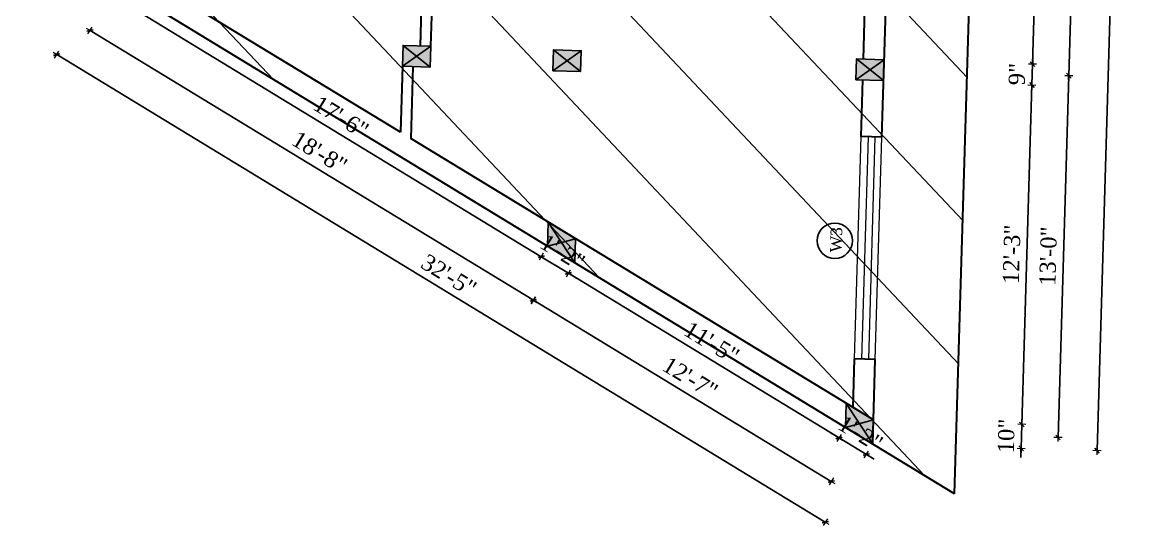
# Model space of a CAD drawing. Header units: inches. Extents: x 4069 to 291496, y -47643 to 12535.
# Drawn here: x 144287.5 to 144770.8, y -19090.9 to -18873.6 of the extents above; entities that cross this region are included whole.
import ezdxf

# ---------------------------------------------------------------- set-up
doc = ezdxf.new("R2010")
doc.units = ezdxf.units.IN
doc.header["$LTSCALE"] = 5
doc.header["$MEASUREMENT"] = 0
for name, color, linetype, lineweight in [('A-WALL', 7, 'Continuous', 9), ('Dimension', 7, 'Continuous', 18), ('Dw', 2, 'Continuous', 18)]:
    doc.layers.add(name, color=color, linetype=linetype, lineweight=lineweight)
doc.layers.add('dim line', color=7, linetype='Continuous', lineweight=15, true_color=0xfab2b2)
doc.layers.add('TEXT', color=6, linetype='Continuous')
doc.layers.add('WALL', color=7, linetype='Continuous')
doc.styles.add('ordinary', font='times.ttf')
doc.dimstyles.new('Copy of 96', dxfattribs={"dimtxt": 7, "dimasz": 4, "dimexe": 0.5, "dimexo": 0.5, "dimgap": 3, "dimtad": 1, "dimdec": 1, "dimzin": 11, "dimdsep": 46, "dimlunit": 4, "dimtxsty": 'ordinary', "dimblk": 'OBLIQUE', "dimcen": 0.09, "dimse1": 1, "dimse2": 1, "dimclrt": 6, "dimazin": 0, "dimtfac": 1, "dimtdec": 1, "dimtix": 1, "dimtmove": 2, "dimatfit": 3, "dimldrblk": 'leader', "dimfxl": 0.5, "dimfxlon": 1, "dimtolj": 1, "dimtzin": 0, "dimarcsym": 0})

# ---------------------------------------------------------------- blocks, each defined once
blk = doc.blocks.new('c2a')
at = {"color": 1, "ltscale": 5}
for p, q in [((18091.63, 4625.76), (18084.82, 4613.76)), ((18101.98, 4625.76), (18091.63, 4625.76)), ((18095.17, 4613.76), (18101.98, 4625.76)), ((18084.82, 4613.76), (18095.17, 4613.76))]:
    blk.add_line(p, q, dxfattribs=at)
blk = doc.blocks.new('oblique')
at = {"color": 0, "lineweight": -2}
blk.add_line((0.25, 0.25), (-0.25, -0.25), dxfattribs=at)
at = {"layer": 'dim line', "lineweight": 9}
for p, q in [((-0.4375, 0), (0.4375, 0)), ((0, 0.4375), (0, -0.4375))]:
    blk.add_line(p, q, dxfattribs=at)
blk = doc.blocks.new('*D4470')
at = {"layer": 'A-WALL', "color": 0, "lineweight": -2, "ltscale": 50, "transparency": 16777216}
blk.add_line((144744.22, -18746.69), (144739.74, -18896.63), dxfattribs=at)
at = {"layer": 'Defpoints', "color": 0, "ltscale": 50, "transparency": 16777216}
for p in [(144664.33, -18744.31), (144659.85, -18894.24), (144739.74, -18896.63)]:
    blk.add_point(p, dxfattribs=at)
at = {"layer": 'A-WALL', "color": 0, "lineweight": -2, "ltscale": 50, "transparency": 16777216, "xscale": 4, "yscale": 4, "zscale": 4}
for p, rotation in [((144744.22, -18746.69), 88.28998542889815), ((144739.74, -18896.63), 268.2899854288981)]:
    blk.add_blockref('oblique', p, dxfattribs=dict(at, rotation=rotation))
at = {"layer": 'A-WALL', "color": 6, "ltscale": 50, "transparency": 16777216, "insert": (144735.42, -18821.47), "char_height": 7, "attachment_point": 5, "rotation": 88.29, "style": 'ordinary'}
blk.add_mtext('\\A1;12\'-6"', dxfattribs=at)
blk = doc.blocks.new('_OBLIQUE')
at = {"color": 0, "linetype": 'ByBlock'}
blk.add_line((-0.5, -0.5), (0.5, 0.5), dxfattribs=at)
blk = doc.blocks.new('leader')
at = {"layer": 'Dimension'}
for p, q in [((0, -4.33), (0, 4.33)), ((-4.42, 0), (4.42, 0))]:
    blk.add_line(p, q, dxfattribs=at)
blk = doc.blocks.new('*D4471')
at = {"layer": 'A-WALL', "color": 0, "lineweight": -2, "ltscale": 50, "transparency": 16777216}
blk.add_line((144739.74, -18896.63), (144735.08, -19052.88), dxfattribs=at)
at = {"layer": 'Defpoints', "color": 0, "ltscale": 50, "transparency": 16777216}
for p in [(144659.85, -18894.24), (144655.19, -19050.5), (144735.08, -19052.88)]:
    blk.add_point(p, dxfattribs=at)
at = {"layer": 'A-WALL', "color": 0, "lineweight": -2, "ltscale": 50, "transparency": 16777216, "xscale": 4, "yscale": 4, "zscale": 4}
for p, rotation in [((144739.74, -18896.63), 88.28998542889815), ((144735.08, -19052.88), 268.2899854288981)]:
    blk.add_blockref('oblique', p, dxfattribs=dict(at, rotation=rotation))
at = {"layer": 'A-WALL', "color": 6, "ltscale": 50, "transparency": 16777216, "insert": (144730.85, -18974.56), "char_height": 7, "attachment_point": 5, "rotation": 88.29, "style": 'ordinary'}
blk.add_mtext('\\A1;13\'-0"', dxfattribs=at)
blk = doc.blocks.new('*D4472')
at = {"layer": 'A-WALL', "color": 0, "lineweight": -2, "ltscale": 50, "transparency": 16777216}
blk.add_line((144769.04, -18485.82), (144751.94, -19058.56), dxfattribs=at)
at = {"layer": 'Defpoints', "color": 0, "ltscale": 50, "transparency": 16777216}
for p in [(144672.13, -18482.93), (144655.03, -19055.67), (144751.94, -19058.56)]:
    blk.add_point(p, dxfattribs=at)
at = {"layer": 'A-WALL', "color": 0, "lineweight": -2, "ltscale": 50, "transparency": 16777216, "xscale": 4, "yscale": 4, "zscale": 4}
for p, rotation in [((144769.04, -18485.82), 88.28998542889815), ((144751.94, -19058.56), 268.2899854288981)]:
    blk.add_blockref('oblique', p, dxfattribs=dict(at, rotation=rotation))
at = {"layer": 'A-WALL', "color": 6, "ltscale": 50, "transparency": 16777216, "insert": (144753.92, -18772), "char_height": 7, "attachment_point": 5, "rotation": 88.29, "style": 'ordinary'}
blk.add_mtext('\\A1;47\'-9"', dxfattribs=at)
blk = doc.blocks.new('*D4473')
at = {"layer": 'A-WALL', "color": 0, "lineweight": -2, "ltscale": 50, "transparency": 16777216}
for p, q in [((144640.46, -19053.07), (144637.05, -19050.99)), ((144652.26, -19060.24), (144640.46, -19053.07)), ((144652.26, -19060.24), (144655.67, -19062.31))]:
    blk.add_line(p, q, dxfattribs=at)
at = {"layer": 'Defpoints', "color": 0, "ltscale": 50, "transparency": 16777216}
for p in [(144643.24, -19048.5), (144640.46, -19053.07), (144655.03, -19055.67)]:
    blk.add_point(p, dxfattribs=at)
at = {"layer": 'A-WALL', "color": 0, "lineweight": -2, "ltscale": 50, "transparency": 16777216, "xscale": 4, "yscale": 4, "zscale": 4}
for p, rotation in [((144640.46, -19053.07), 328.7014709223851), ((144652.26, -19060.24), 148.7014709223851)]:
    blk.add_blockref('oblique', p, dxfattribs=dict(at, rotation=rotation))
at = {"layer": 'A-WALL', "color": 6, "ltscale": 50, "transparency": 16777216, "insert": (144649.74, -19051.1), "char_height": 7, "attachment_point": 5, "rotation": 328.7015, "style": 'ordinary'}
blk.add_mtext('\\A1;1\'-2"', dxfattribs=at)
blk = doc.blocks.new('*D4474')
at = {"layer": 'A-WALL', "color": 0, "lineweight": -2, "ltscale": 50, "transparency": 16777216}
blk.add_line((144640.46, -19053.07), (144523.53, -18981.98), dxfattribs=at)
at = {"layer": 'Defpoints', "color": 0, "ltscale": 50, "transparency": 16777216}
for p in [(144523.53, -18981.98), (144526.31, -18977.41), (144643.24, -19048.5)]:
    blk.add_point(p, dxfattribs=at)
at = {"layer": 'A-WALL', "color": 0, "lineweight": -2, "ltscale": 50, "transparency": 16777216, "xscale": 4, "yscale": 4, "zscale": 4}
for p, rotation in [((144523.53, -18981.98), 148.7014709249116), ((144640.46, -19053.07), 328.7014709249116)]:
    blk.add_blockref('oblique', p, dxfattribs=dict(at, rotation=rotation))
at = {"layer": 'A-WALL', "color": 6, "ltscale": 50, "transparency": 16777216, "insert": (144585.41, -19011.92), "char_height": 7, "attachment_point": 5, "rotation": 328.7015, "style": 'ordinary'}
blk.add_mtext('\\A1;11\'-5"', dxfattribs=at)
blk = doc.blocks.new('*D4475')
at = {"layer": 'A-WALL', "color": 0, "lineweight": -2, "ltscale": 50, "transparency": 16777216}
for p, q in [((144511.74, -18974.81), (144508.32, -18972.73)), ((144523.53, -18981.98), (144511.74, -18974.81)), ((144523.53, -18981.98), (144526.95, -18984.05))]:
    blk.add_line(p, q, dxfattribs=at)
at = {"layer": 'Defpoints', "color": 0, "ltscale": 50, "transparency": 16777216}
for p in [(144514.52, -18970.24), (144511.74, -18974.81), (144526.31, -18977.41)]:
    blk.add_point(p, dxfattribs=at)
at = {"layer": 'A-WALL', "color": 0, "lineweight": -2, "ltscale": 50, "transparency": 16777216, "xscale": 4, "yscale": 4, "zscale": 4}
for p, rotation in [((144511.74, -18974.81), 328.7014709249116), ((144523.53, -18981.98), 148.7014709249116)]:
    blk.add_blockref('oblique', p, dxfattribs=dict(at, rotation=rotation))
at = {"layer": 'A-WALL', "color": 6, "ltscale": 50, "transparency": 16777216, "insert": (144521.01, -18972.84), "char_height": 7, "attachment_point": 5, "rotation": 328.7015, "style": 'ordinary'}
blk.add_mtext('\\A1;1\'-2"', dxfattribs=at)
blk = doc.blocks.new('*D4476')
at = {"layer": 'A-WALL', "color": 0, "lineweight": -2, "ltscale": 50, "transparency": 16777216}
blk.add_line((144511.74, -18974.81), (144331.92, -18865.48), dxfattribs=at)
at = {"layer": 'Defpoints', "color": 0, "ltscale": 50, "transparency": 16777216}
for p in [(144334.7, -18860.92), (144331.92, -18865.48), (144514.52, -18970.24)]:
    blk.add_point(p, dxfattribs=at)
at = {"layer": 'A-WALL', "color": 0, "lineweight": -2, "ltscale": 50, "transparency": 16777216, "xscale": 4, "yscale": 4, "zscale": 4}
for p, rotation in [((144331.92, -18865.48), 148.7014709249116), ((144511.74, -18974.81), 328.7014709249116)]:
    blk.add_blockref('oblique', p, dxfattribs=dict(at, rotation=rotation))
at = {"layer": 'A-WALL', "color": 6, "ltscale": 50, "transparency": 16777216, "insert": (144425.25, -18914.53), "char_height": 7, "attachment_point": 5, "rotation": 328.7015, "style": 'ordinary'}
blk.add_mtext('\\A1;17\'-6"', dxfattribs=at)
blk = doc.blocks.new('*D4478')
at = {"layer": 'A-WALL', "color": 0, "lineweight": -2, "ltscale": 50, "transparency": 16777216}
blk.add_line((144316.78, -18877.12), (144508.39, -18993.61), dxfattribs=at)
at = {"layer": 'Defpoints', "color": 0, "ltscale": 50, "transparency": 16777216}
for p in [(144328.8, -18857.33), (144520.41, -18973.83), (144508.39, -18993.61)]:
    blk.add_point(p, dxfattribs=at)
at = {"layer": 'A-WALL', "color": 0, "lineweight": -2, "ltscale": 50, "transparency": 16777216, "xscale": 4, "yscale": 4, "zscale": 4}
for p, rotation in [((144316.78, -18877.12), 148.7014709223947), ((144508.39, -18993.61), 328.7014709223947)]:
    blk.add_blockref('oblique', p, dxfattribs=dict(at, rotation=rotation))
at = {"layer": 'A-WALL', "color": 6, "ltscale": 50, "transparency": 16777216, "insert": (144415.99, -18929.76), "char_height": 7, "attachment_point": 5, "rotation": 328.7015, "style": 'ordinary'}
blk.add_mtext('\\A1;18\'-8"', dxfattribs=at)
blk = doc.blocks.new('*D4479')
at = {"layer": 'A-WALL', "color": 0, "lineweight": -2, "ltscale": 50, "transparency": 16777216}
blk.add_line((144508.39, -18993.61), (144637.11, -19071.87), dxfattribs=at)
at = {"layer": 'Defpoints', "color": 0, "ltscale": 50, "transparency": 16777216}
for p in [(144520.41, -18973.83), (144649.14, -19052.09), (144637.11, -19071.87)]:
    blk.add_point(p, dxfattribs=at)
at = {"layer": 'A-WALL', "color": 0, "lineweight": -2, "ltscale": 50, "transparency": 16777216, "xscale": 4, "yscale": 4, "zscale": 4}
for p, rotation in [((144508.39, -18993.61), 148.7014709249347), ((144637.11, -19071.87), 328.7014709249347)]:
    blk.add_blockref('oblique', p, dxfattribs=dict(at, rotation=rotation))
at = {"layer": 'A-WALL', "color": 6, "ltscale": 50, "transparency": 16777216, "insert": (144576.16, -19027.12), "char_height": 7, "attachment_point": 5, "rotation": 328.7015, "style": 'ordinary'}
blk.add_mtext('\\A1;12\'-7"', dxfattribs=at)
blk = doc.blocks.new('*D4480')
at = {"layer": 'A-WALL', "color": 0, "lineweight": -2, "ltscale": 50, "transparency": 16777216}
blk.add_line((144634.5, -19089.45), (144302.37, -18887.52), dxfattribs=at)
at = {"layer": 'Defpoints', "color": 0, "ltscale": 50, "transparency": 16777216}
for p in [(144322.91, -18853.75), (144302.37, -18887.52), (144655.03, -19055.67)]:
    blk.add_point(p, dxfattribs=at)
at = {"layer": 'A-WALL', "color": 0, "lineweight": -2, "ltscale": 50, "transparency": 16777216, "xscale": 4, "yscale": 4, "zscale": 4}
for p, rotation in [((144302.37, -18887.52), 148.7014709224015), ((144634.5, -19089.45), 328.7014709224015)]:
    blk.add_blockref('oblique', p, dxfattribs=dict(at, rotation=rotation))
at = {"layer": 'A-WALL', "color": 6, "ltscale": 50, "transparency": 16777216, "insert": (144471.84, -18982.88), "char_height": 7, "attachment_point": 5, "rotation": 328.7015, "style": 'ordinary'}
blk.add_mtext('\\A1;32\'-5"', dxfattribs=at)
blk = doc.blocks.new('*D4492')
at = {"layer": 'A-WALL', "color": 0, "lineweight": -2, "ltscale": 50, "transparency": 16777216}
for p, q in [((144719.44, -19047.24), (144719.56, -19043.24)), ((144719.13, -19057.58), (144719.44, -19047.24)), ((144719.13, -19057.58), (144719.01, -19061.58))]:
    blk.add_line(p, q, dxfattribs=at)
at = {"layer": 'Defpoints', "color": 0, "ltscale": 50, "transparency": 16777216}
for p in [(144655.34, -19045.33), (144719.44, -19047.24), (144655.03, -19055.67)]:
    blk.add_point(p, dxfattribs=at)
at = {"layer": 'A-WALL', "color": 0, "lineweight": -2, "ltscale": 50, "transparency": 16777216, "xscale": 4, "yscale": 4, "zscale": 4}
for p, rotation in [((144719.44, -19047.24), 268.2899854288981), ((144719.13, -19057.58), 88.28998542889815)]:
    blk.add_blockref('oblique', p, dxfattribs=dict(at, rotation=rotation))
at = {"layer": 'A-WALL', "color": 6, "ltscale": 50, "transparency": 16777216, "insert": (144712.73, -19052.22), "char_height": 7, "attachment_point": 5, "rotation": 88.29, "style": 'ordinary'}
blk.add_mtext('\\A1;10"', dxfattribs=at)
blk = doc.blocks.new('*D4493')
at = {"layer": 'A-WALL', "color": 0, "lineweight": -2, "ltscale": 50, "transparency": 16777216}
blk.add_line((144719.44, -19047.24), (144723.81, -18900.65), dxfattribs=at)
at = {"layer": 'Defpoints', "color": 0, "ltscale": 50, "transparency": 16777216}
for p in [(144659.72, -18898.74), (144723.81, -18900.65), (144655.34, -19045.33)]:
    blk.add_point(p, dxfattribs=at)
at = {"layer": 'A-WALL', "color": 0, "lineweight": -2, "ltscale": 50, "transparency": 16777216, "xscale": 4, "yscale": 4, "zscale": 4}
for p, rotation in [((144723.81, -18900.65), 88.28998542889815), ((144719.44, -19047.24), 268.2899854288981)]:
    blk.add_blockref('oblique', p, dxfattribs=dict(at, rotation=rotation))
at = {"layer": 'A-WALL', "color": 6, "ltscale": 50, "transparency": 16777216, "insert": (144715.07, -18973.75), "char_height": 7, "attachment_point": 5, "rotation": 88.29, "style": 'ordinary'}
blk.add_mtext('\\A1;12\'-3"', dxfattribs=at)
blk = doc.blocks.new('*D4494')
at = {"layer": 'A-WALL', "color": 0, "lineweight": -2, "ltscale": 50, "transparency": 16777216}
for p, q in [((144724.08, -18891.66), (144724.2, -18887.66)), ((144723.81, -18900.65), (144724.08, -18891.66)), ((144723.81, -18900.65), (144723.69, -18904.65))]:
    blk.add_line(p, q, dxfattribs=at)
at = {"layer": 'Defpoints', "color": 0, "ltscale": 50, "transparency": 16777216}
for p in [(144659.98, -18889.74), (144724.08, -18891.66), (144659.72, -18898.74)]:
    blk.add_point(p, dxfattribs=at)
at = {"layer": 'A-WALL', "color": 0, "lineweight": -2, "ltscale": 50, "transparency": 16777216, "xscale": 4, "yscale": 4, "zscale": 4}
for p, rotation in [((144724.08, -18891.66), 268.2899854288981), ((144723.81, -18900.65), 88.28998542889815)]:
    blk.add_blockref('oblique', p, dxfattribs=dict(at, rotation=rotation))
at = {"layer": 'A-WALL', "color": 6, "ltscale": 50, "transparency": 16777216, "insert": (144717.38, -18895.96), "char_height": 7, "attachment_point": 5, "rotation": 88.29, "style": 'ordinary'}
blk.add_mtext('\\A1;9"', dxfattribs=at)
blk = doc.blocks.new('*D4495')
at = {"layer": 'A-WALL', "color": 0, "lineweight": -2, "ltscale": 50, "transparency": 16777216}
blk.add_line((144724.08, -18891.66), (144728.29, -18750.72), dxfattribs=at)
at = {"layer": 'Defpoints', "color": 0, "ltscale": 50, "transparency": 16777216}
for p in [(144664.19, -18748.81), (144728.29, -18750.72), (144659.98, -18889.74)]:
    blk.add_point(p, dxfattribs=at)
at = {"layer": 'A-WALL', "color": 0, "lineweight": -2, "ltscale": 50, "transparency": 16777216, "xscale": 4, "yscale": 4, "zscale": 4}
for p, rotation in [((144728.29, -18750.72), 88.28998542889815), ((144724.08, -18891.66), 268.2899854288981)]:
    blk.add_blockref('oblique', p, dxfattribs=dict(at, rotation=rotation))
at = {"layer": 'A-WALL', "color": 6, "ltscale": 50, "transparency": 16777216, "insert": (144719.62, -18820.99), "char_height": 7, "attachment_point": 5, "rotation": 88.29, "style": 'ordinary'}
blk.add_mtext('\\A1;11\'-9"', dxfattribs=at)

msp = doc.modelspace()

# ---------------------------------------------------------------- hatches: boundary and pattern name
at = {"layer": 'WALL', "linetype": 'ByBlock', "ltscale": 5, "true_color": 0xf8991e}
h = msp.add_hatch(dxfattribs=at)
h.set_pattern_fill('ANSI31', color=30, scale=350, angle=448.2899854)
h.set_pattern_definition([(133.29, (141829.15, -27083.906), (-31.8453, -29.99899), [])])
h.paths.add_polyline_path([(144690.40478, -19077.17728), (144287.53446, -18832.24245), (144298.23089, -18473.95409), (144708.12024, -18483.77894)])
h = msp.add_hatch(color=30, dxfattribs=at)
h.dxf.hatch_style = 1
h.paths.add_polyline_path([(144457.94007, -18888.21494), (144463.80312, -18892.89199), (144464.07168, -18883.89599)])
h.paths.add_polyline_path([(144464.07168, -18883.89599), (144452.07703, -18883.5379), (144457.94007, -18888.21494)])
h.paths.add_polyline_path([(144457.94007, -18888.21494), (144452.07703, -18883.5379), (144451.80846, -18892.53389)])
h.paths.add_polyline_path([(144451.80846, -18892.53389), (144463.80312, -18892.89199), (144457.94007, -18888.21494)])
h = msp.add_hatch(color=30, dxfattribs=at)
h.dxf.hatch_style = 1
h.paths.add_polyline_path([(144522.91113, -18890.15461), (144528.77417, -18894.83165), (144529.04274, -18885.83566)])
h.paths.add_polyline_path([(144529.04274, -18885.83566), (144517.04808, -18885.47756), (144522.91113, -18890.15461)])
h.paths.add_polyline_path([(144522.91113, -18890.15461), (144517.04808, -18885.47756), (144516.77951, -18894.47356)])
h.paths.add_polyline_path([(144516.77951, -18894.47356), (144528.77417, -18894.83165), (144522.91113, -18890.15461)])
h = msp.add_hatch(color=30, dxfattribs=at)
h.dxf.hatch_style = 1
h.paths.add_polyline_path([(144653.85279, -18894.06377), (144659.71583, -18898.74081), (144659.9844, -18889.74482)])
h.paths.add_polyline_path([(144659.9844, -18889.74482), (144647.98974, -18889.38673), (144653.85279, -18894.06377)])
h.paths.add_polyline_path([(144653.85279, -18894.06377), (144647.98974, -18889.38673), (144647.72117, -18898.38272)])
h.paths.add_polyline_path([(144647.72117, -18898.38272), (144659.71583, -18898.74081), (144653.85279, -18894.06377)])
h = msp.add_hatch(color=30, dxfattribs=at)
h.dxf.hatch_style = 1
h.paths.add_polyline_path([(144520.56758, -18968.65421), (144526.61766, -18967.06609), (144514.82634, -18959.89727)])
h.paths.add_polyline_path([(144520.56758, -18968.65421), (144514.82634, -18959.89727), (144514.51749, -18970.24232)])
h.paths.add_polyline_path([(144514.51749, -18970.24232), (144526.30882, -18977.41114), (144520.56758, -18968.65421)])
h.paths.add_polyline_path([(144520.56758, -18968.65421), (144526.30882, -18977.41114), (144526.61766, -18967.06609)])
h = msp.add_hatch(color=30, dxfattribs=at)
h.dxf.hatch_style = 1
h.paths.add_polyline_path([(144649.28956, -19046.91387), (144655.33965, -19045.32576), (144643.54832, -19038.15694)])
h.paths.add_polyline_path([(144649.28956, -19046.91387), (144643.54832, -19038.15694), (144643.23948, -19048.50199)])
h.paths.add_polyline_path([(144643.23948, -19048.50199), (144655.0308, -19055.67081), (144649.28956, -19046.91387)])
h.paths.add_polyline_path([(144649.28956, -19046.91387), (144655.0308, -19055.67081), (144655.33965, -19045.32576)])

# ---------------------------------------------------------------- linework, layer by layer
at = {"color": 1, "ltscale": 5}
for p, q in [((144464.07168, -18883.89599), (144451.80846, -18892.53389)), ((144463.80312, -18892.89199), (144452.07703, -18883.5379)), ((144528.77417, -18894.83165), (144517.04808, -18885.47756)), ((144529.04274, -18885.83566), (144516.77951, -18894.47356)), ((144659.9844, -18889.74482), (144647.72117, -18898.38272)), ((144659.71583, -18898.74081), (144647.98974, -18889.38673)), ((144526.30882, -18977.41114), (144514.82634, -18959.89727)), ((144526.61766, -18967.06609), (144514.51749, -18970.24232)), ((144655.0308, -19055.67081), (144643.54832, -19038.15694)), ((144655.33965, -19045.32576), (144643.23948, -19048.50199))]:
    msp.add_line(p, q, dxfattribs=at)
at = {"layer": 'A-WALL', "lineweight": 30}
for p, q in [((144690.40478, -19077.17728), (144708.12024, -18483.77894)), ((144459.57369, -18883.76171), (144462.41906, -18788.45283)), ((144464.07168, -18883.89599), (144466.91706, -18788.58711)), ((144690.40478, -19077.17728), (144287.53446, -18832.24245)), ((144450.95665, -18921.06614), (144323.21728, -18843.40387)), ((144650.98841, -18889.47625), (144651.62999, -18867.98574)), ((144658.98473, -18923.22982), (144660.62598, -18868.25431)), ((144451.80846, -18892.53389), (144450.95665, -18921.06614)), ((144456.30646, -18892.66818), (144455.3784, -18923.75445)), ((144649.98874, -18922.96125), (144650.71984, -18898.47224)), ((144655.33965, -19045.32576), (144455.3784, -18923.75445)), ((144658.98473, -18923.22982), (144649.98874, -18922.96125)), ((144646.49615, -19039.94914), (144647.12401, -19018.9185)), ((144656.12, -19019.18706), (144647.12401, -19018.9185)), ((144655.0308, -19055.67081), (144656.12, -19019.18706))]:
    msp.add_line(p, q, dxfattribs=at)
at = {"layer": 'Dw', "color": 3}
for p, q in [((144647.12401, -19018.9185), (144649.98874, -18922.96125)), ((144652.9874, -18923.05077), (144650.12267, -19019.00802)), ((144655.98606, -18923.14029), (144653.12133, -19019.09754)), ((144656.12, -19019.18706), (144658.98473, -18923.22982))]:
    msp.add_line(p, q, dxfattribs=at)
at = {"layer": 'TEXT'}
msp.add_circle((144638.61831, -18967.89486), 7.64038, dxfattribs=at)
at = {"layer": 'WALL', "color": 2, "linetype": 'ByBlock', "ltscale": 5}
for points in [[(144463.80312, -18892.89199), (144464.07168, -18883.89599), (144452.07703, -18883.5379), (144451.80846, -18892.53389)], [(144528.77417, -18894.83165), (144529.04274, -18885.83566), (144517.04808, -18885.47756), (144516.77951, -18894.47356)], [(144659.71583, -18898.74081), (144659.9844, -18889.74482), (144647.98974, -18889.38673), (144647.72117, -18898.38272)], [(144526.30882, -18977.41114), (144526.61766, -18967.06609), (144514.82634, -18959.89727), (144514.51749, -18970.24232)], [(144655.0308, -19055.67081), (144655.33965, -19045.32576), (144643.54832, -19038.15694), (144643.23948, -19048.50199)]]:
    msp.add_lwpolyline(points, close=True, dxfattribs=at)

# ---------------------------------------------------------------- block references
at = {"layer": 'WALL', "color": 2, "linetype": 'ByBlock', "ltscale": 5, "rotation": 88.28998542812889}
for p in [(148598.34504, -37191.85543), (148727.06703, -37270.1151)]:
    msp.add_blockref('c2a', p, dxfattribs=at)

# ---------------------------------------------------------------- texts
at = {"layer": 'TEXT', "style": 'ordinary'}
msp.add_text('W3', height=5, rotation=88.2903735, dxfattribs=at).set_placement((144641.53087, -18973.01705))

# ---------------------------------------------------------------- dimensions: what is measured, and where the dimension line sits
at = {"layer": 'A-WALL', "ltscale": 50}
for base, p1, p2, angle, picture, middle in [((144751.94035, -19058.56397), (144672.12967, -18482.92599), (144655.0308, -19055.67081), 88.2899854, '*D4472', (144753.92205, -18771.99549)), ((144739.74203, -18896.62793), (144664.32626, -18744.30962), (144659.85011, -18894.24282), 88.2899854, '*D4470', (144735.42246, -18821.46556)), ((144728.29026, -18750.72122), (144659.9844, -18889.74482), (144664.19197, -18748.80761), 88.2899854, '*D4495', (144719.61875, -18820.99375)), ((144331.92465, -18865.48227), (144514.51749, -18970.24232), (144334.69976, -18860.91775), 328.7014709, '*D4476', (144425.24695, -18914.53011)), ((144724.08269, -18891.65843), (144659.71583, -18898.74081), (144659.9844, -18889.74482), 88.2899854, '*D4494', (144717.38067, -18895.96035)), ((144735.07714, -19052.8834), (144659.85011, -18894.24282), (144655.18522, -19050.49828), 88.2899854, '*D4471', (144730.85195, -18974.55989)), ((144723.81412, -18900.65442), (144655.33965, -19045.32576), (144659.71583, -18898.74081), 88.2899854, '*D4493', (144715.06839, -18973.75112)), ((144511.74238, -18974.80684), (144526.30882, -18977.41114), (144514.51749, -18970.24232), 328.7014709, '*D4475', (144521.01478, -18972.83719)), ((144637.10832, -19071.86818), (144520.41316, -18973.82673), (144649.13514, -19052.0864), 148.7014709, '*D4479', (144576.16077, -19027.1239)), ((144523.53371, -18981.97567), (144643.23948, -19048.50199), (144526.30882, -18977.41114), 328.7014709, '*D4474', (144585.40723, -19011.91527)), ((144719.43794, -19047.23937), (144655.0308, -19055.67081), (144655.33965, -19045.32576), 88.2899854, '*D4492', (144712.72587, -19052.21612))]:
    dim = msp.add_linear_dim(base=base, p1=p1, p2=p2, angle=angle, dimstyle='Copy of 96', override={"dimdec": 0, "dimblk": 'oblique', "dimtdec": 0, "dimarcsym": 1}, dxfattribs=at)
    dim.commit()
    dim.dimension.update_dxf_attribs({"geometry": picture, "text_midpoint": middle})
for p1, p2, distance, picture, middle in [((144655.0308, -19055.67081), (144322.90844, -18853.74892), 39.52759, '*D4480', (144471.84334, -18982.87928)), ((144328.8041, -18857.33334), (144520.41316, -18973.82673), -23.15088, '*D4478', (144415.99001, -18929.756)), ((144655.0308, -19055.67081), (144643.23948, -19048.50199), 5.34192, '*D4473', (144649.73676, -19051.09685))]:
    dim = msp.add_aligned_dim(p1=p1, p2=p2, distance=distance, dimstyle='Copy of 96', override={"dimdec": 0, "dimblk": 'oblique', "dimtdec": 0, "dimarcsym": 1}, dxfattribs=at)
    dim.commit()
    dim.dimension.update_dxf_attribs({"geometry": picture, "text_midpoint": middle})

doc.saveas('drawing.dxf')
